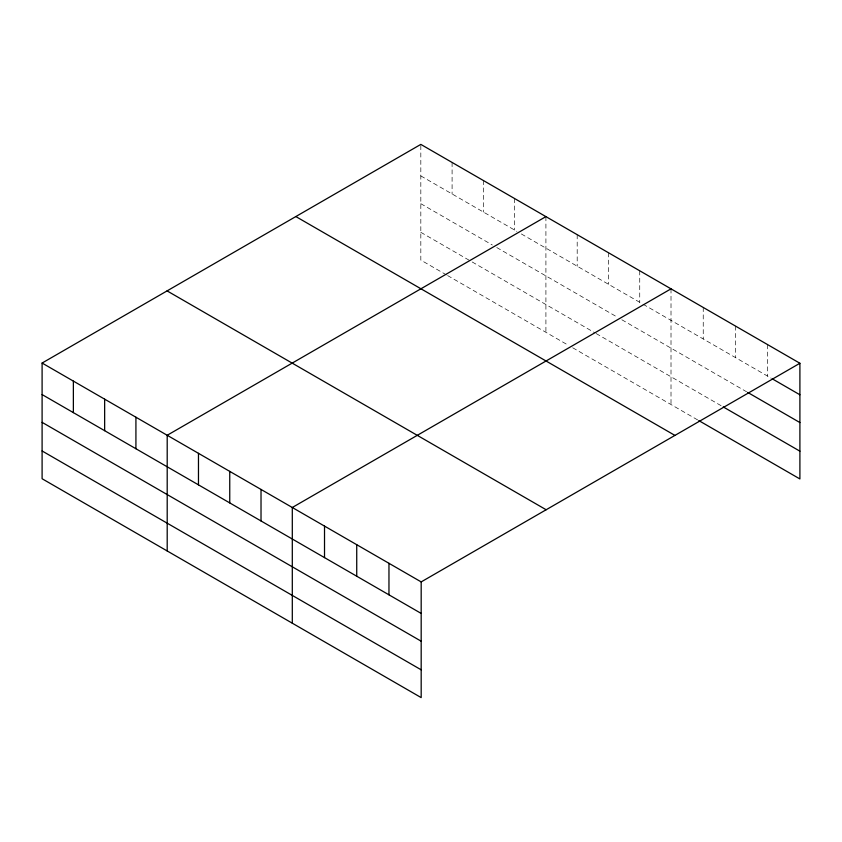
<?xml version="1.0" encoding="UTF-8"?>
<svg xmlns="http://www.w3.org/2000/svg" width="842" height="842" viewBox="0 0 842 842"><rect width="100%" height="100%" fill="white"/><g stroke="black" fill="none" stroke-linecap="round" stroke-linejoin="round"><path stroke-width="0.63" stroke-dasharray="4.21 3.16" d="M446.502 274.924L420.821 260.094L420.821 144.392M420.821 175.915L516.872 231.371M521.345 233.95L641.972 303.604M643.088 304.246L771.009 378.1M420.821 203.69L492.296 244.969M496.769 247.548L617.397 317.192M621.87 319.771L746.57 391.762M420.821 232.318L471.078 261.336M472.194 261.978L595.062 332.916M596.178 333.558L722.12 406.276M447.618 275.566L568.255 345.209M572.718 347.788L697.681 419.937M767.683 344.652L767.683 376.174M735.455 326.054L735.455 357.576M703.238 307.446L703.238 338.968M671.011 288.848L671.011 404.539M639.741 270.787L639.741 302.31M608.461 252.737L608.461 284.249M577.191 234.676L577.191 266.198M545.911 216.626L545.911 332.316M514.641 198.565L514.641 230.087M483.361 180.514L483.361 212.026M452.091 162.453L452.091 193.976"/><path stroke-width="1.26" d="M799.9 363.26L421.179 581.906L421.179 697.608L42.1 478.74L42.1 363.049L420.821 144.392L799.9 363.26L799.9 478.951L698.786 420.579M545.911 216.626L167.2 435.272L167.2 550.963M671.011 288.848L292.3 507.494L292.3 623.185M772.125 378.742L799.9 394.782M747.675 392.404L799.9 422.558M723.236 406.918L799.9 451.175M295.837 216.552L674.926 435.409M167.074 290.89L546.163 509.757M42.1 363.049L421.179 581.906M42.1 394.572L421.179 613.429M42.1 422.347L421.179 641.204M42.1 450.965L421.179 669.822M388.962 563.309L388.962 594.82M356.734 544.7L356.734 576.223M324.517 526.103L324.517 557.614M261.02 489.444L261.02 520.956M229.75 471.383L229.75 502.906M198.47 453.322L198.47 484.845M135.92 417.211L135.92 448.733M104.65 399.161L104.65 430.683M73.37 381.1L73.37 412.622"/></g></svg>
